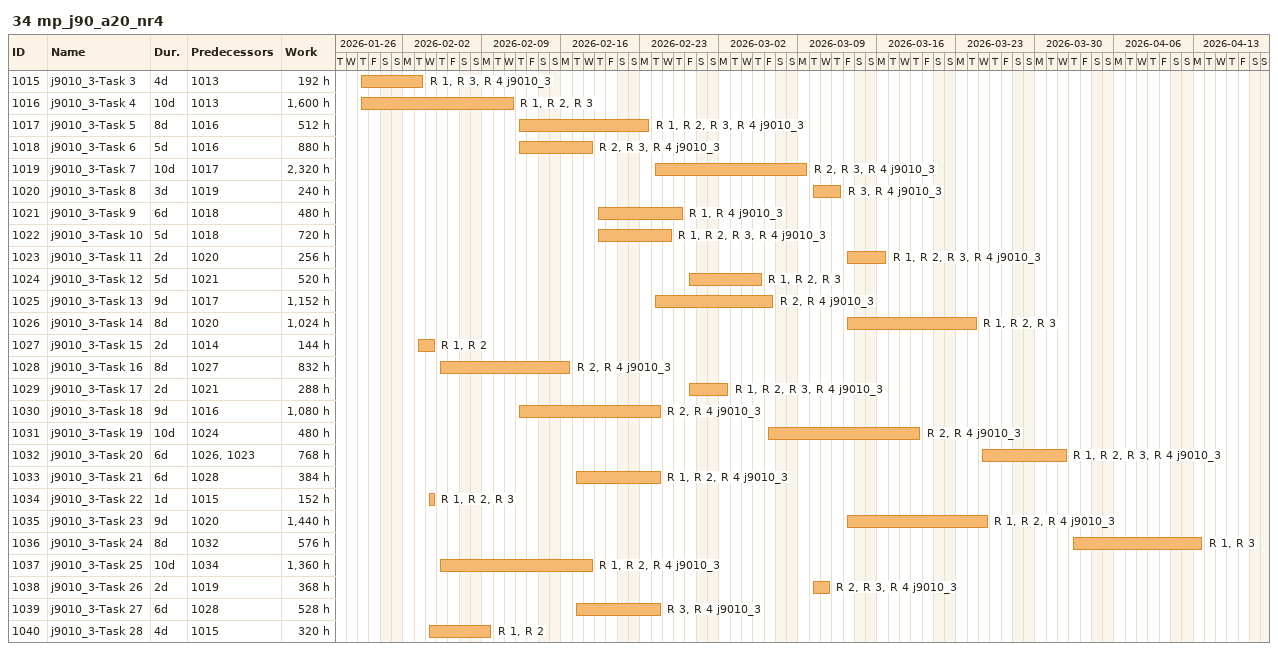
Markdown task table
34 mp_j90_a20_nr4

| ID | Task | Duration | Start | Finish | Predecessors | Resources | Work (h) |
|---|---|---|---|---|---|---|---|
| 1015 | j9010_3-Task 3 | 4d | 2026-01-29 | 2026-02-03 | 1013 | R 1, R 3, R 4 j9010_3 | 192 |
| 1016 | j9010_3-Task 4 | 10d | 2026-01-29 | 2026-02-11 | 1013 | R 1, R 2, R 3 | 1600 |
| 1017 | j9010_3-Task 5 | 8d | 2026-02-12 | 2026-02-23 | 1016 | R 1, R 2, R 3, R 4 j9010_3 | 512 |
| 1018 | j9010_3-Task 6 | 5d | 2026-02-12 | 2026-02-18 | 1016 | R 2, R 3, R 4 j9010_3 | 880 |
| 1019 | j9010_3-Task 7 | 10d | 2026-02-24 | 2026-03-09 | 1017 | R 2, R 3, R 4 j9010_3 | 2320 |
| 1020 | j9010_3-Task 8 | 3d | 2026-03-10 | 2026-03-12 | 1019 | R 3, R 4 j9010_3 | 240 |
| 1021 | j9010_3-Task 9 | 6d | 2026-02-19 | 2026-02-26 | 1018 | R 1, R 4 j9010_3 | 480 |
| 1022 | j9010_3-Task 10 | 5d | 2026-02-19 | 2026-02-25 | 1018 | R 1, R 2, R 3, R 4 j9010_3 | 720 |
| 1023 | j9010_3-Task 11 | 2d | 2026-03-13 | 2026-03-16 | 1020 | R 1, R 2, R 3, R 4 j9010_3 | 256 |
| 1024 | j9010_3-Task 12 | 5d | 2026-02-27 | 2026-03-05 | 1021 | R 1, R 2, R 3 | 520 |
| 1025 | j9010_3-Task 13 | 9d | 2026-02-24 | 2026-03-06 | 1017 | R 2, R 4 j9010_3 | 1152 |
| 1026 | j9010_3-Task 14 | 8d | 2026-03-13 | 2026-03-24 | 1020 | R 1, R 2, R 3 | 1024 |
| 1027 | j9010_3-Task 15 | 2d | 2026-02-03 | 2026-02-04 | 1014 | R 1, R 2 | 144 |
| 1028 | j9010_3-Task 16 | 8d | 2026-02-05 | 2026-02-16 | 1027 | R 2, R 4 j9010_3 | 832 |
| 1029 | j9010_3-Task 17 | 2d | 2026-02-27 | 2026-03-02 | 1021 | R 1, R 2, R 3, R 4 j9010_3 | 288 |
| 1030 | j9010_3-Task 18 | 9d | 2026-02-12 | 2026-02-24 | 1016 | R 2, R 4 j9010_3 | 1080 |
| 1031 | j9010_3-Task 19 | 10d | 2026-03-06 | 2026-03-19 | 1024 | R 2, R 4 j9010_3 | 480 |
| 1032 | j9010_3-Task 20 | 6d | 2026-03-25 | 2026-04-01 | 1026, 1023 | R 1, R 2, R 3, R 4 j9010_3 | 768 |
| 1033 | j9010_3-Task 21 | 6d | 2026-02-17 | 2026-02-24 | 1028 | R 1, R 2, R 4 j9010_3 | 384 |
| 1034 | j9010_3-Task 22 | 1d | 2026-02-04 | 2026-02-04 | 1015 | R 1, R 2, R 3 | 152 |
| 1035 | j9010_3-Task 23 | 9d | 2026-03-13 | 2026-03-25 | 1020 | R 1, R 2, R 4 j9010_3 | 1440 |
| 1036 | j9010_3-Task 24 | 8d | 2026-04-02 | 2026-04-13 | 1032 | R 1, R 3 | 576 |
| 1037 | j9010_3-Task 25 | 10d | 2026-02-05 | 2026-02-18 | 1034 | R 1, R 2, R 4 j9010_3 | 1360 |
| 1038 | j9010_3-Task 26 | 2d | 2026-03-10 | 2026-03-11 | 1019 | R 2, R 3, R 4 j9010_3 | 368 |
| 1039 | j9010_3-Task 27 | 6d | 2026-02-17 | 2026-02-24 | 1028 | R 3, R 4 j9010_3 | 528 |
| 1040 | j9010_3-Task 28 | 4d | 2026-02-04 | 2026-02-09 | 1015 | R 1, R 2 | 320 |
